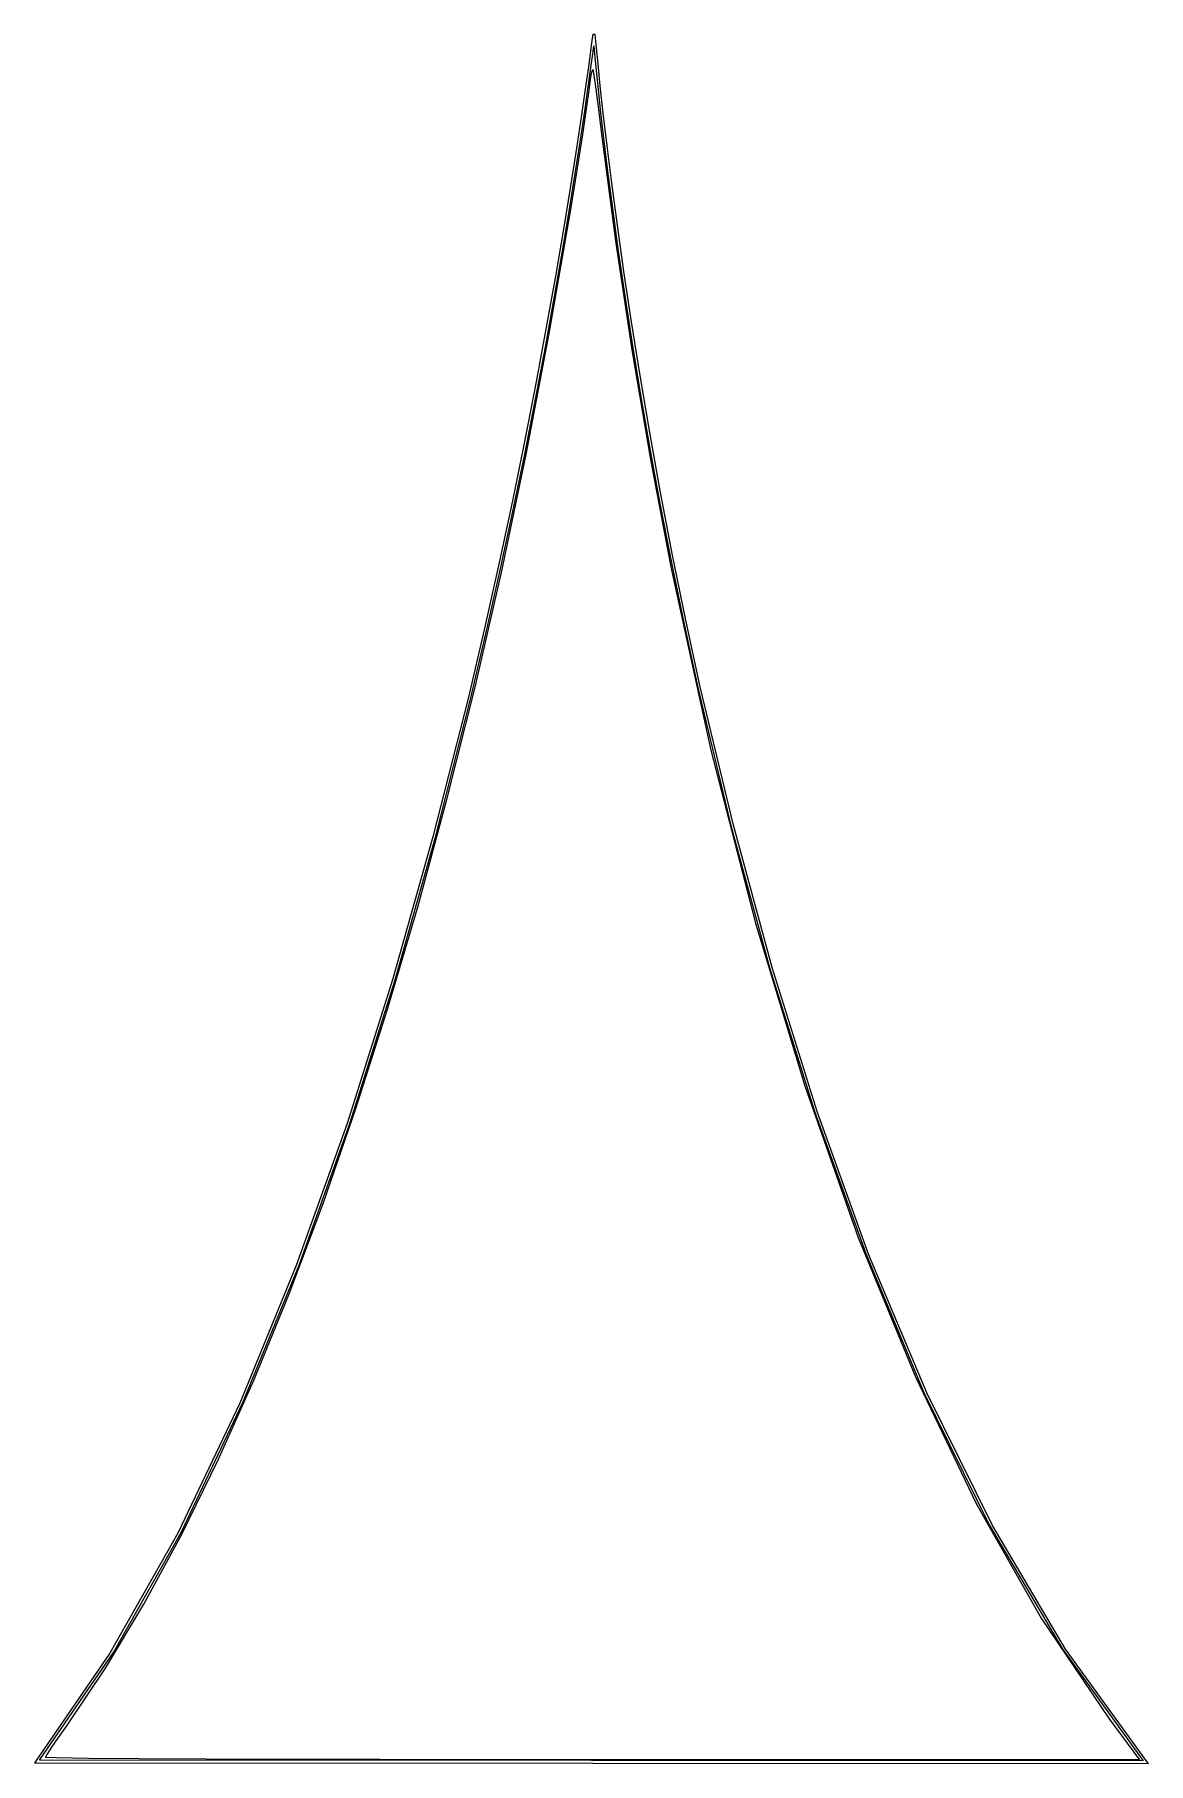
# Model space of a CAD drawing. Extents: x 0 to 124, y 0 to 192.
import ezdxf

# ---------------------------------------------------------------- set-up
doc = ezdxf.new("R2010")
doc.units = 0
doc.layers.get('0').update_dxf_attribs({"linetype": 'CONTINUOUS'})

msp = doc.modelspace()

# ---------------------------------------------------------------- linework, layer by layer
at = {"color": 0}
for p, q in [((61.9125, 191.667), (61.8642, 191.287)), ((62.1937, 191.662), (61.9125, 191.667)), ((61.7181, 190.169), (61.4743, 188.353)), ((61.8642, 191.287), (61.7181, 190.169)), ((61.9125, 189.52), (62.031, 190.434)), ((62.031, 190.434), (62.1122, 189.528)), ((62.2254, 191.291), (62.1937, 191.662)), ((62.3245, 190.198), (62.2254, 191.291)), ((62.4981, 188.422), (62.3245, 190.198)), ((61.4743, 188.353), (61.1269, 185.874)), ((61.4151, 185.87), (61.7086, 187.989)), ((61.7086, 187.989), (61.9125, 189.52)), ((62.1122, 189.528), (62.2572, 188.021)), ((62.2572, 188.021), (62.4692, 185.939)), ((62.7503, 185.996), (62.4981, 188.422)), ((61.5156, 185.479), (61.6313, 186.414)), ((61.6313, 186.414), (61.747, 187.16)), ((61.747, 187.16), (61.849, 187.641)), ((61.849, 187.641), (61.922, 187.781)), ((61.922, 187.781), (62.0391, 187.176)), ((62.0391, 187.176), (62.261, 185.622)), ((62.4692, 185.939), (62.7546, 183.312)), ((63.0865, 182.959), (62.7503, 185.996)), ((61.1269, 185.874), (60.675, 182.772)), ((61.0291, 183.192), (61.4151, 185.87)), ((61.2676, 183.683), (61.5156, 185.479)), ((62.261, 185.622), (62.556, 183.355)), ((60.675, 182.772), (60.1155, 179.083)), ((60.5511, 179.984), (61.0291, 183.192)), ((60.7991, 180.592), (61.2676, 183.683)), ((62.556, 183.355), (62.8936, 180.611)), ((62.7546, 183.312), (63.1155, 180.167)), ((63.5109, 179.345), (63.0865, 182.959)), ((60.1761, 176.64), (60.7991, 180.592)), ((62.8936, 180.611), (64.426, 168.819)), ((63.1155, 180.167), (63.5607, 176.532)), ((60.1155, 179.083), (59.4487, 174.845)), ((59.975, 176.276), (60.5511, 179.984)), ((64.0306, 175.19), (63.5109, 179.345)), ((59.4663, 172.26), (60.1761, 176.64)), ((63.5607, 176.532), (64.0913, 172.434)), ((59.4487, 174.845), (58.6687, 170.097)), ((59.3012, 172.098), (59.975, 176.276)), ((64.6508, 170.53), (64.0306, 175.19)), ((57.0879, 158.537), (59.4663, 172.26)), ((58.5265, 167.477), (59.3012, 172.098)), ((64.0913, 172.434), (64.7139, 167.9)), ((58.6687, 170.097), (57.7744, 164.872)), ((64.426, 168.819), (66.2478, 156.701)), ((65.3754, 165.399), (64.6508, 170.53)), ((57.6474, 162.445), (58.5265, 167.477)), ((64.7139, 167.9), (65.4322, 162.959)), ((57.7744, 164.872), (56.7626, 159.214)), ((66.2107, 159.836), (65.3754, 165.399)), ((65.4322, 162.959), (66.2534, 157.638)), ((56.6635, 157.029), (57.6474, 162.445)), ((56.7626, 159.214), (55.6341, 153.155)), ((67.1629, 153.873), (66.2107, 159.836)), ((54.5207, 145.124), (57.0879, 158.537)), ((66.2534, 157.638), (67.1795, 151.966)), ((55.5696, 151.259), (56.6635, 157.029)), ((66.2478, 156.701), (68.3094, 144.548)), ((68.235, 147.549), (67.1629, 153.873)), ((55.6341, 153.155), (54.3828, 146.736)), ((67.1795, 151.966), (68.2156, 145.969)), ((54.3648, 145.165), (55.5696, 151.259)), ((54.3828, 146.736), (53.0077, 139.992)), ((68.2156, 145.969), (69.3692, 139.674)), ((69.4337, 140.9), (68.235, 147.549)), ((51.7758, 132.046), (54.5207, 145.124)), ((53.0475, 138.775), (54.3648, 145.165)), ((68.3094, 144.548), (70.5665, 132.651)), ((53.0077, 139.992), (51.507, 132.963)), ((70.7651, 133.96), (69.4337, 140.9)), ((51.6146, 132.121), (53.0475, 138.775)), ((69.3692, 139.674), (70.6423, 133.112)), ((51.507, 132.963), (49.8768, 125.684)), ((70.5665, 132.651), (75.008, 112.346)), ((70.6423, 133.112), (72.0411, 126.307)), ((72.2341, 126.764), (70.7651, 133.96)), ((48.8583, 119.331), (51.7758, 132.046)), ((50.0627, 125.228), (51.6146, 132.121)), ((73.8463, 119.35), (72.2341, 126.764)), ((49.8768, 125.684), (48.1171, 118.194)), ((48.3912, 118.128), (50.0627, 125.228)), ((72.0411, 126.307), (73.5707, 119.289)), ((45.7786, 107.003), (48.8583, 119.331)), ((73.5707, 119.289), (77.2351, 103.978)), ((77.5173, 104.012), (73.8463, 119.35)), ((48.1171, 118.194), (44.1911, 102.733)), ((44.4747, 102.7), (48.3912, 118.128)), ((75.008, 112.346), (79.9705, 93.1429)), ((42.5443, 95.0874), (45.7786, 107.003)), ((77.2351, 103.978), (81.5301, 88.2234)), ((81.8236, 88.2262), (77.5173, 104.012)), ((44.1911, 102.733), (39.7136, 86.8772)), ((40.0085, 86.8772), (44.4747, 102.7)), ((39.164, 83.6097), (42.5443, 95.0874)), ((79.9705, 93.1429), (85.4244, 75.1127)), ((81.5301, 88.2234), (86.5008, 72.3085)), ((86.808, 72.2824), (81.8236, 88.2262)), ((39.7136, 86.8772), (34.6632, 70.9277)), ((34.9732, 70.9595), (40.0085, 86.8772)), ((35.6457, 72.5936), (39.164, 83.6097)), ((85.4244, 75.1127), (91.3476, 58.324)), ((34.6632, 70.9277), (29.0229, 55.1864)), ((29.3467, 55.2443), (34.9732, 70.9595)), ((31.9994, 62.067), (35.6457, 72.5936)), ((86.5008, 72.3085), (92.1893, 56.5175)), ((92.5117, 56.4677), (86.808, 72.2824)), ((28.2319, 52.0541), (31.9994, 62.067)), ((91.3476, 58.324), (97.7099, 42.8445)), ((92.1893, 56.5175), (98.6374, 41.1357)), ((98.976, 41.0697), (92.5117, 56.4677)), ((29.0229, 55.1864), (22.7721, 39.9535)), ((23.1124, 40.0293), (29.3467, 55.2443)), ((24.3513, 42.5799), (28.2319, 52.0541)), ((20.3688, 33.6696), (24.3513, 42.5799)), ((97.7099, 42.8445), (104.489, 28.7418)), ((98.6374, 41.1357), (105.888, 26.4473)), ((106.245, 26.3715), (98.976, 41.0697)), ((22.7721, 39.9535), (15.8943, 25.5295)), ((16.2498, 25.6122), (23.1124, 40.0293)), ((16.2898, 25.349), (20.3688, 33.6696)), ((104.489, 28.7418), (111.654, 16.0872)), ((15.8943, 25.5295), (8.36747, 12.2136)), ((8.74088, 12.2921), (16.2498, 25.6122)), ((12.124, 17.643), (16.2898, 25.349)), ((105.888, 26.4473), (113.984, 12.7345)), ((114.361, 12.6642), (106.245, 26.3715)), ((7.87961, 10.5778), (12.124, 17.643)), ((111.654, 16.0872), (119.185, 4.94577)), ((8.36747, 12.2136), (0.175011, 0.308681)), ((0.563619, 0.363802), (8.74088, 12.2921)), ((113.984, 12.7345), (122.969, 0.282498)), ((123.365, 0.230132), (114.361, 12.6642)), ((3.56637, 4.17823), (7.87961, 10.5778)), ((2.64997, 2.88286), (3.56637, 4.17823)), ((119.185, 4.94577), (122.557, 0.410655)), ((1.89894, 1.78594), (2.64997, 2.88286)), ((0.175011, 0.308681), (0, 0.081304)), ((0, 0.081304), (0.286632, 0.081304)), ((0.286632, 0.081304), (123.551, 0)), ((122.969, 0.282498), (0.563619, 0.363802)), ((1.20716, 0.650434), (1.3932, 1.00321)), ((2.44464, 0.602202), (1.20716, 0.650434)), ((1.3932, 1.00321), (1.89894, 1.78594)), ((5.99447, 0.558105), (2.44464, 0.602202)), ((11.6058, 0.516763), (5.99447, 0.558105)), ((19.0307, 0.480935), (11.6058, 0.516763)), ((28.0183, 0.451997), (19.0307, 0.480935)), ((38.3233, 0.429948), (28.0183, 0.451997)), ((49.6933, 0.416168), (38.3233, 0.429948)), ((61.8822, 0.410655), (49.6933, 0.416168)), ((122.557, 0.410655), (61.8822, 0.410655)), ((123.551, 0), (123.365, 0.230132))]:
    msp.add_line(p, q, dxfattribs=at)

doc.saveas('drawing.dxf')
